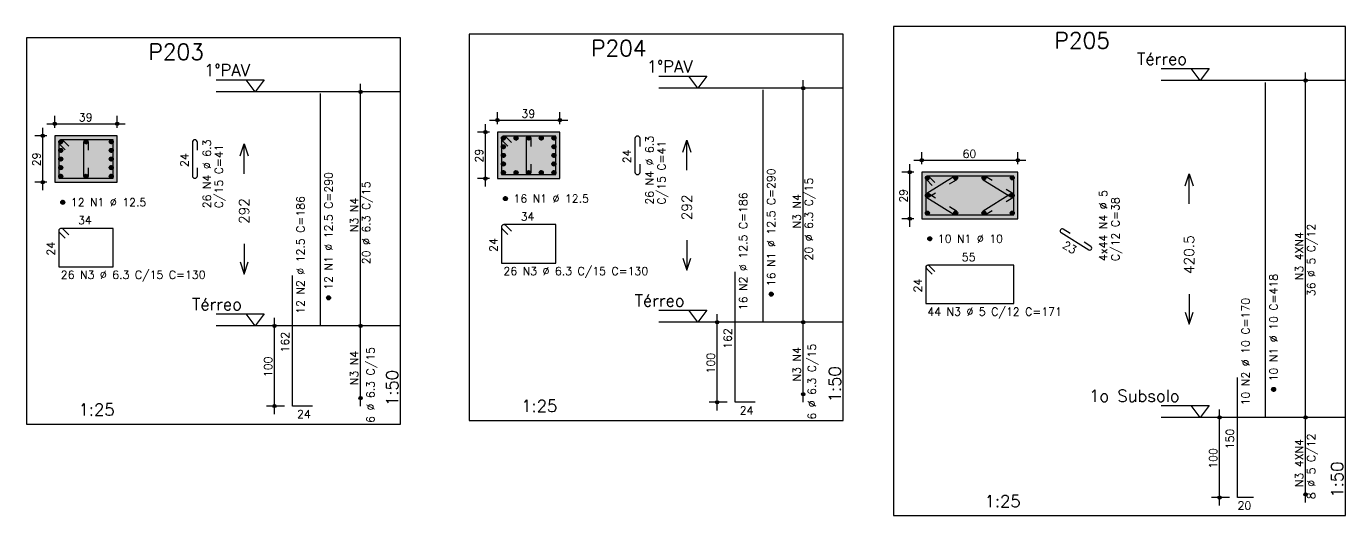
# Model space of a CAD drawing. Extents: x -1.9 to 86, y -1.2 to 61.3.
# Drawn here: x 28.15 to 61.11, y 22.38 to 34.59 of the extents above; entities that cross this region are included whole.
import ezdxf

# ---------------------------------------------------------------- set-up
doc = ezdxf.new("R2010")
doc.units = 0
doc.header["$MEASUREMENT"] = 0
doc.linetypes.add('ESTILO_TQS_0001', pattern=[0.45, 0.3, -0.15])
for name, color, linetype in [('PENA_01', 1, 'CONTINUOUS'), ('PENA_02', 2, 'CONTINUOUS'), ('PENA_03', 3, 'CONTINUOUS'), ('PENA_04', 4, 'CONTINUOUS'), ('PENA_05', 5, 'CONTINUOUS'), ('PENA_06', 6, 'CONTINUOUS'), ('PENA_10', 253, 'CONTINUOUS')]:
    doc.layers.add(name, color=color, linetype=linetype)
doc.styles.get("Standard").update_dxf_attribs({"font": 'ROMANS.SHX'})

msp = doc.modelspace()

# ---------------------------------------------------------------- linework, layer by layer
at = {"layer": 'PENA_01', "linetype": 'Continuous'}
for p, q in [((60.114, 24.631), (60.114, 33.441)), ((36.501, 26.916), (36.501, 33.156)), ((47.561, 27.008), (47.561, 33.248)), ((28.861, 32.061), (28.861, 32.361)), ((30.421, 32.061), (30.421, 32.361)), ((39.921, 32.153), (39.921, 32.453)), ((41.481, 32.153), (41.481, 32.453)), ((28.561, 30.501), (28.561, 32.061)), ((28.661, 32.161), (30.621, 32.161)), ((39.621, 30.593), (39.621, 32.153)), ((39.721, 32.253), (41.681, 32.253)), ((28.661, 31.861), (28.361, 31.861)), ((39.721, 31.953), (39.421, 31.953)), ((50.524, 31.151), (50.524, 31.451)), ((52.924, 31.151), (52.924, 31.451)), ((50.224, 29.591), (50.224, 31.151)), ((50.324, 31.251), (53.124, 31.251)), ((28.661, 30.701), (28.361, 30.701)), ((39.721, 30.793), (39.421, 30.793)), ((50.324, 30.951), (50.024, 30.951)), ((50.324, 29.791), (50.024, 29.791)), ((45.411, 25.008), (45.411, 27.408)), ((47.561, 25.208), (47.561, 27.408)), ((34.601, 27.116), (34.151, 27.116)), ((34.351, 24.916), (34.351, 27.316)), ((36.501, 25.116), (36.501, 27.316)), ((45.661, 27.208), (45.211, 27.208)), ((34.601, 25.116), (34.151, 25.116)), ((45.661, 25.208), (45.211, 25.208)), ((58.214, 24.831), (57.764, 24.831)), ((57.964, 22.631), (57.964, 25.031)), ((60.114, 22.711), (60.114, 25.031)), ((58.214, 22.831), (57.764, 22.831))]:
    msp.add_line(p, q, dxfattribs=at)
at = {"layer": 'PENA_01', "linetype": 'ESTILO_TQS_0001'}
for points in [[(28.861, 30.701), (30.421, 30.701), (30.421, 31.861), (28.861, 31.861), (28.861, 30.701)], [(39.921, 30.793), (41.481, 30.793), (41.481, 31.953), (39.921, 31.953), (39.921, 30.793)], [(50.524, 29.791), (52.924, 29.791), (52.924, 30.951), (50.524, 30.951), (50.524, 29.791)]]:
    msp.add_lwpolyline(points, dxfattribs=at)
at = {"layer": 'PENA_02', "linetype": 'Continuous'}
for points in [[(33.491, 31.361), (33.591, 31.661), (33.691, 31.361)], [(33.591, 30.911), (33.591, 31.661)], [(44.551, 31.453), (44.651, 31.753), (44.751, 31.453)], [(44.651, 31.003), (44.651, 31.753)], [(57.104, 30.611), (57.204, 30.911), (57.304, 30.611)], [(57.204, 30.161), (57.204, 30.911)], [(33.591, 29.161), (33.591, 28.411)], [(44.651, 29.253), (44.651, 28.503)], [(33.491, 28.711), (33.591, 28.411), (33.691, 28.711)], [(44.551, 28.803), (44.651, 28.503), (44.751, 28.803)], [(57.204, 27.911), (57.204, 27.161)], [(57.104, 27.461), (57.204, 27.161), (57.304, 27.461)]]:
    msp.add_lwpolyline(points, dxfattribs=at)
for centre, radius in [((36.501, 32.956), 0.0416), ((36.501, 32.956), 0.0208), ((47.561, 33.048), 0.0416), ((47.561, 33.048), 0.0208), ((60.114, 33.241), 0.0416), ((60.114, 33.241), 0.0208), ((28.861, 32.161), 0.04), ((28.861, 32.161), 0.02), ((30.421, 32.161), 0.04), ((30.421, 32.161), 0.02), ((39.621, 31.953), 0.04), ((39.921, 32.253), 0.04), ((39.921, 32.253), 0.02), ((41.481, 32.253), 0.04), ((41.481, 32.253), 0.02), ((28.561, 31.861), 0.04), ((28.561, 31.861), 0.02), ((39.621, 31.953), 0.02), ((50.224, 30.951), 0.04), ((50.524, 31.251), 0.04), ((50.524, 31.251), 0.02), ((52.924, 31.251), 0.04), ((52.924, 31.251), 0.02), ((28.561, 30.701), 0.04), ((28.561, 30.701), 0.02), ((39.621, 30.793), 0.04), ((39.621, 30.793), 0.02), ((50.224, 30.951), 0.02), ((50.224, 29.791), 0.04), ((50.224, 29.791), 0.02), ((34.351, 27.116), 0.04), ((34.351, 27.116), 0.02), ((36.501, 27.116), 0.0416), ((36.501, 27.116), 0.0416), ((36.501, 27.116), 0.0208), ((36.501, 27.116), 0.0208), ((45.411, 27.208), 0.04), ((45.411, 27.208), 0.02), ((47.561, 27.208), 0.0416), ((47.561, 27.208), 0.0416), ((47.561, 27.208), 0.0208), ((47.561, 27.208), 0.0208), ((47.561, 25.408), 0.0416), ((47.561, 25.408), 0.0208), ((34.351, 25.116), 0.04), ((34.351, 25.116), 0.02), ((36.501, 25.316), 0.0416), ((36.501, 25.316), 0.0208), ((45.411, 25.208), 0.04), ((45.411, 25.208), 0.02), ((57.964, 24.831), 0.04), ((57.964, 24.831), 0.02), ((60.114, 24.831), 0.0416), ((60.114, 24.831), 0.0416), ((60.114, 24.831), 0.0208), ((60.114, 24.831), 0.0208), ((57.964, 22.831), 0.04), ((57.964, 22.831), 0.02), ((60.114, 22.911), 0.0416), ((60.114, 22.911), 0.0208)]:
    msp.add_circle(centre, radius, dxfattribs=at)
at = {"layer": 'PENA_03', "linetype": 'Continuous'}
for p, q in [((47.561, 33.048), (47.561, 33.048)), ((60.114, 33.241), (60.114, 33.241)), ((36.501, 32.956), (36.501, 32.956)), ((28.861, 31.861), (28.861, 31.861)), ((28.861, 31.861), (28.861, 31.861)), ((28.962, 31.704), (29.018, 31.761)), ((28.962, 31.718), (29.004, 31.761)), ((28.965, 31.693), (29.029, 31.758)), ((28.97, 31.684), (29.039, 31.753)), ((28.976, 31.676), (29.047, 31.746)), ((28.984, 31.669), (29.053, 31.739)), ((28.993, 31.665), (29.058, 31.729)), ((29.004, 31.662), (29.061, 31.718)), ((29.018, 31.662), (29.061, 31.704)), ((29.592, 31.704), (29.648, 31.761)), ((29.592, 31.718), (29.634, 31.761)), ((29.595, 31.693), (29.659, 31.758)), ((29.6, 31.684), (29.669, 31.753)), ((29.606, 31.676), (29.677, 31.746)), ((29.614, 31.669), (29.683, 31.739)), ((29.623, 31.665), (29.688, 31.729)), ((29.634, 31.662), (29.691, 31.718)), ((29.648, 31.662), (29.691, 31.704)), ((30.222, 31.704), (30.278, 31.761)), ((30.222, 31.718), (30.264, 31.761)), ((30.225, 31.693), (30.289, 31.758)), ((30.23, 31.684), (30.299, 31.753)), ((30.236, 31.676), (30.307, 31.746)), ((30.244, 31.669), (30.313, 31.739)), ((30.253, 31.665), (30.318, 31.729)), ((30.264, 31.662), (30.321, 31.718)), ((30.278, 31.662), (30.321, 31.704)), ((30.421, 31.861), (30.421, 31.861)), ((39.921, 31.953), (39.921, 31.953)), ((39.921, 31.953), (39.921, 31.953)), ((40.022, 31.795), (40.078, 31.852)), ((40.022, 31.81), (40.064, 31.852)), ((40.024, 31.784), (40.089, 31.849)), ((40.029, 31.775), (40.099, 31.844)), ((40.036, 31.767), (40.106, 31.838)), ((40.043, 31.761), (40.113, 31.83)), ((40.053, 31.756), (40.118, 31.821)), ((40.064, 31.753), (40.121, 31.81)), ((40.078, 31.753), (40.121, 31.795)), ((40.337, 31.795), (40.393, 31.852)), ((40.337, 31.81), (40.379, 31.852)), ((40.34, 31.784), (40.404, 31.849)), ((40.345, 31.775), (40.414, 31.844)), ((40.351, 31.767), (40.422, 31.838)), ((40.359, 31.761), (40.428, 31.83)), ((40.368, 31.756), (40.433, 31.821)), ((40.379, 31.753), (40.436, 31.81)), ((40.393, 31.753), (40.436, 31.795)), ((40.652, 31.795), (40.708, 31.852)), ((40.652, 31.81), (40.694, 31.852)), ((40.654, 31.784), (40.719, 31.849)), ((40.659, 31.775), (40.729, 31.844)), ((40.666, 31.767), (40.736, 31.838)), ((40.673, 31.761), (40.743, 31.83)), ((40.683, 31.756), (40.748, 31.821)), ((40.694, 31.753), (40.751, 31.81)), ((40.708, 31.753), (40.751, 31.795)), ((40.966, 31.795), (41.023, 31.852)), ((40.966, 31.81), (41.009, 31.852)), ((40.969, 31.784), (41.034, 31.849)), ((40.974, 31.775), (41.043, 31.844)), ((40.98, 31.767), (41.051, 31.838)), ((40.988, 31.761), (41.058, 31.83)), ((40.998, 31.756), (41.062, 31.821)), ((41.009, 31.753), (41.065, 31.81)), ((41.023, 31.753), (41.065, 31.795)), ((41.282, 31.795), (41.338, 31.852)), ((41.282, 31.81), (41.324, 31.852)), ((41.284, 31.784), (41.349, 31.849)), ((41.289, 31.775), (41.359, 31.844)), ((41.296, 31.767), (41.366, 31.838)), ((41.303, 31.761), (41.373, 31.83)), ((41.313, 31.756), (41.378, 31.821)), ((41.324, 31.753), (41.381, 31.81)), ((41.338, 31.753), (41.381, 31.795)), ((41.481, 31.953), (41.481, 31.953)), ((28.962, 31.489), (29.018, 31.545)), ((28.962, 31.503), (29.004, 31.545)), ((28.962, 31.274), (29.018, 31.331)), ((28.962, 31.288), (29.004, 31.331)), ((28.965, 31.478), (29.029, 31.542)), ((28.965, 31.263), (29.029, 31.328)), ((28.97, 31.468), (29.039, 31.538)), ((28.97, 31.254), (29.039, 31.323)), ((28.976, 31.461), (29.047, 31.531)), ((28.976, 31.246), (29.047, 31.316)), ((28.984, 31.454), (29.053, 31.523)), ((28.993, 31.449), (29.058, 31.514)), ((29.004, 31.446), (29.061, 31.503)), ((29.018, 31.446), (29.061, 31.489)), ((30.222, 31.489), (30.278, 31.545)), ((30.222, 31.503), (30.264, 31.545)), ((30.222, 31.274), (30.278, 31.331)), ((30.222, 31.288), (30.264, 31.331)), ((30.225, 31.478), (30.289, 31.542)), ((30.225, 31.263), (30.289, 31.328)), ((30.23, 31.468), (30.299, 31.538)), ((30.23, 31.254), (30.299, 31.323)), ((30.236, 31.461), (30.307, 31.531)), ((30.236, 31.246), (30.307, 31.316)), ((30.244, 31.454), (30.313, 31.523)), ((30.253, 31.449), (30.318, 31.514)), ((30.264, 31.446), (30.321, 31.503)), ((30.278, 31.446), (30.321, 31.489)), ((40.022, 31.58), (40.078, 31.637)), ((40.022, 31.594), (40.064, 31.637)), ((40.022, 31.365), (40.078, 31.422)), ((40.022, 31.38), (40.064, 31.422)), ((40.024, 31.569), (40.089, 31.634)), ((40.024, 31.354), (40.089, 31.419)), ((40.029, 31.56), (40.099, 31.629)), ((40.029, 31.345), (40.099, 31.414)), ((40.036, 31.552), (40.106, 31.623)), ((40.036, 31.337), (40.106, 31.408)), ((40.043, 31.546), (40.113, 31.615)), ((40.043, 31.331), (40.113, 31.4)), ((40.053, 31.541), (40.118, 31.606)), ((40.053, 31.326), (40.118, 31.391)), ((40.064, 31.538), (40.121, 31.594)), ((40.064, 31.323), (40.121, 31.38)), ((40.078, 31.538), (40.121, 31.58)), ((40.078, 31.323), (40.121, 31.365)), ((41.282, 31.58), (41.338, 31.637)), ((41.282, 31.594), (41.324, 31.637)), ((41.282, 31.365), (41.338, 31.422)), ((41.282, 31.38), (41.324, 31.422)), ((41.284, 31.569), (41.349, 31.634)), ((41.284, 31.354), (41.349, 31.419)), ((41.289, 31.56), (41.359, 31.629)), ((41.289, 31.345), (41.359, 31.414)), ((41.296, 31.552), (41.366, 31.623)), ((41.296, 31.337), (41.366, 31.408)), ((41.303, 31.546), (41.373, 31.615)), ((41.303, 31.331), (41.373, 31.4)), ((41.313, 31.541), (41.378, 31.606)), ((41.313, 31.326), (41.378, 31.391)), ((41.324, 31.538), (41.381, 31.594)), ((41.324, 31.323), (41.381, 31.38)), ((41.338, 31.538), (41.381, 31.58)), ((41.338, 31.323), (41.381, 31.365)), ((28.962, 31.059), (29.018, 31.116)), ((28.962, 31.073), (29.004, 31.116)), ((28.965, 31.048), (29.029, 31.113)), ((28.97, 31.039), (29.039, 31.108)), ((28.976, 31.031), (29.047, 31.102)), ((28.984, 31.239), (29.053, 31.309)), ((28.984, 31.025), (29.053, 31.094)), ((28.993, 31.235), (29.058, 31.299)), ((28.993, 31.02), (29.058, 31.085)), ((29.004, 31.232), (29.061, 31.288)), ((29.004, 31.017), (29.061, 31.073)), ((29.018, 31.232), (29.061, 31.274)), ((29.018, 31.017), (29.061, 31.059)), ((30.222, 31.059), (30.278, 31.116)), ((30.222, 31.073), (30.264, 31.116)), ((30.225, 31.048), (30.289, 31.113)), ((30.23, 31.039), (30.299, 31.108)), ((30.236, 31.031), (30.307, 31.102)), ((30.244, 31.239), (30.313, 31.309)), ((30.244, 31.025), (30.313, 31.094)), ((30.253, 31.235), (30.318, 31.299)), ((30.253, 31.02), (30.318, 31.085)), ((30.264, 31.232), (30.321, 31.288)), ((30.264, 31.017), (30.321, 31.073)), ((30.278, 31.232), (30.321, 31.274)), ((30.278, 31.017), (30.321, 31.059)), ((40.022, 31.151), (40.078, 31.207)), ((40.022, 31.165), (40.064, 31.207)), ((40.022, 30.935), (40.078, 30.992)), ((40.022, 30.95), (40.064, 30.992)), ((40.024, 31.139), (40.089, 31.204)), ((40.024, 30.924), (40.089, 30.989)), ((40.029, 31.13), (40.099, 31.199)), ((40.036, 31.122), (40.106, 31.193)), ((40.043, 31.116), (40.113, 31.185)), ((40.053, 31.111), (40.118, 31.176)), ((40.064, 31.108), (40.121, 31.165)), ((40.078, 31.108), (40.121, 31.151)), ((40.337, 30.935), (40.393, 30.992)), ((40.337, 30.95), (40.379, 30.992)), ((40.34, 30.924), (40.404, 30.989)), ((40.652, 30.935), (40.708, 30.992)), ((40.652, 30.95), (40.694, 30.992)), ((40.654, 30.924), (40.719, 30.989)), ((40.966, 30.935), (41.023, 30.992)), ((40.966, 30.95), (41.009, 30.992)), ((40.969, 30.924), (41.034, 30.989)), ((41.282, 31.151), (41.338, 31.207)), ((41.282, 31.165), (41.324, 31.207)), ((41.282, 30.935), (41.338, 30.992)), ((41.282, 30.95), (41.324, 30.992)), ((41.284, 31.139), (41.349, 31.204)), ((41.284, 30.924), (41.349, 30.989)), ((41.289, 31.13), (41.359, 31.199)), ((41.296, 31.122), (41.366, 31.193)), ((41.303, 31.116), (41.373, 31.185)), ((41.313, 31.111), (41.378, 31.176)), ((41.324, 31.108), (41.381, 31.165)), ((41.338, 31.108), (41.381, 31.151)), ((28.861, 30.701), (28.861, 30.701)), ((28.962, 30.844), (29.018, 30.901)), ((28.962, 30.858), (29.004, 30.901)), ((28.965, 30.833), (29.029, 30.898)), ((28.97, 30.824), (29.039, 30.893)), ((28.976, 30.816), (29.047, 30.886)), ((28.984, 30.809), (29.053, 30.879)), ((28.993, 30.805), (29.058, 30.869)), ((29.004, 30.802), (29.061, 30.858)), ((29.018, 30.802), (29.061, 30.844)), ((29.592, 30.844), (29.648, 30.901)), ((29.592, 30.858), (29.634, 30.901)), ((29.595, 30.833), (29.659, 30.898)), ((29.6, 30.824), (29.669, 30.893)), ((29.606, 30.816), (29.677, 30.886)), ((29.614, 30.809), (29.683, 30.879)), ((29.623, 30.805), (29.688, 30.869)), ((29.634, 30.802), (29.691, 30.858)), ((29.648, 30.802), (29.691, 30.844)), ((30.222, 30.844), (30.278, 30.901)), ((30.222, 30.858), (30.264, 30.901)), ((30.225, 30.833), (30.289, 30.898)), ((30.23, 30.824), (30.299, 30.893)), ((30.236, 30.816), (30.307, 30.886)), ((30.244, 30.809), (30.313, 30.879)), ((30.253, 30.805), (30.318, 30.869)), ((30.264, 30.802), (30.321, 30.858)), ((30.278, 30.802), (30.321, 30.844)), ((39.921, 30.793), (39.921, 30.793)), ((40.029, 30.915), (40.099, 30.984)), ((40.036, 30.907), (40.106, 30.978)), ((40.043, 30.901), (40.113, 30.97)), ((40.053, 30.896), (40.118, 30.961)), ((40.064, 30.893), (40.121, 30.95)), ((40.078, 30.893), (40.121, 30.935)), ((40.345, 30.915), (40.414, 30.984)), ((40.351, 30.907), (40.422, 30.978)), ((40.359, 30.901), (40.428, 30.97)), ((40.368, 30.896), (40.433, 30.961)), ((40.379, 30.893), (40.436, 30.95)), ((40.393, 30.893), (40.436, 30.935)), ((40.659, 30.915), (40.729, 30.984)), ((40.666, 30.907), (40.736, 30.978)), ((40.673, 30.901), (40.743, 30.97)), ((40.683, 30.896), (40.748, 30.961)), ((40.694, 30.893), (40.751, 30.95)), ((40.708, 30.893), (40.751, 30.935)), ((40.974, 30.915), (41.043, 30.984)), ((40.98, 30.907), (41.051, 30.978)), ((40.988, 30.901), (41.058, 30.97)), ((40.998, 30.896), (41.062, 30.961)), ((41.009, 30.893), (41.065, 30.95)), ((41.023, 30.893), (41.065, 30.935)), ((41.289, 30.915), (41.359, 30.984)), ((41.296, 30.907), (41.366, 30.978)), ((41.303, 30.901), (41.373, 30.97)), ((41.313, 30.896), (41.378, 30.961)), ((41.324, 30.893), (41.381, 30.95)), ((41.338, 30.893), (41.381, 30.935)), ((50.524, 30.951), (50.524, 30.951)), ((50.524, 30.951), (50.524, 30.951)), ((50.614, 30.804), (50.671, 30.861)), ((50.614, 30.818), (50.657, 30.861)), ((50.617, 30.793), (50.682, 30.858)), ((50.622, 30.783), (50.691, 30.853)), ((50.628, 30.776), (50.699, 30.846)), ((50.636, 30.769), (50.705, 30.839)), ((50.646, 30.765), (50.71, 30.829)), ((50.657, 30.762), (50.713, 30.818)), ((50.671, 30.762), (50.713, 30.804)), ((51.321, 30.804), (51.378, 30.861)), ((51.321, 30.818), (51.363, 30.861)), ((51.324, 30.793), (51.389, 30.858)), ((51.329, 30.783), (51.398, 30.853)), ((51.335, 30.776), (51.406, 30.846)), ((51.343, 30.769), (51.412, 30.839)), ((51.352, 30.765), (51.417, 30.829)), ((51.363, 30.762), (51.42, 30.818)), ((51.378, 30.762), (51.42, 30.804)), ((52.027, 30.804), (52.084, 30.861)), ((52.027, 30.818), (52.07, 30.861)), ((52.03, 30.793), (52.095, 30.858)), ((52.035, 30.783), (52.105, 30.853)), ((52.042, 30.776), (52.112, 30.846)), ((52.049, 30.769), (52.119, 30.839)), ((52.059, 30.765), (52.123, 30.829)), ((52.07, 30.762), (52.126, 30.818)), ((52.084, 30.762), (52.126, 30.804)), ((52.734, 30.804), (52.791, 30.861)), ((52.734, 30.818), (52.777, 30.861)), ((52.737, 30.793), (52.802, 30.858)), ((52.742, 30.783), (52.811, 30.853)), ((52.748, 30.776), (52.819, 30.846)), ((52.756, 30.769), (52.825, 30.839)), ((52.766, 30.765), (52.83, 30.829)), ((52.777, 30.762), (52.833, 30.818)), ((52.791, 30.762), (52.833, 30.804)), ((52.924, 30.951), (52.924, 30.951)), ((40.072, 30.285), (40.128, 30.342)), ((40.072, 30.3), (40.114, 30.342)), ((40.074, 30.274), (40.139, 30.339)), ((40.079, 30.265), (40.149, 30.334)), ((40.086, 30.257), (40.156, 30.328)), ((50.614, 30.364), (50.671, 30.421)), ((50.614, 30.378), (50.657, 30.421)), ((50.617, 30.353), (50.682, 30.418)), ((50.622, 30.343), (50.691, 30.413)), ((50.628, 30.336), (50.699, 30.406)), ((50.636, 30.329), (50.705, 30.399)), ((50.646, 30.325), (50.71, 30.389)), ((50.657, 30.322), (50.713, 30.378)), ((50.671, 30.322), (50.713, 30.364)), ((52.734, 30.364), (52.791, 30.421)), ((52.734, 30.378), (52.777, 30.421)), ((52.737, 30.353), (52.802, 30.418)), ((52.742, 30.343), (52.811, 30.413)), ((52.748, 30.336), (52.819, 30.406)), ((52.756, 30.329), (52.825, 30.399)), ((52.766, 30.325), (52.83, 30.389)), ((52.777, 30.322), (52.833, 30.378)), ((52.791, 30.322), (52.833, 30.364)), ((29.012, 30.194), (29.068, 30.251)), ((29.012, 30.208), (29.054, 30.251)), ((29.015, 30.183), (29.079, 30.248)), ((29.02, 30.174), (29.089, 30.243)), ((29.026, 30.166), (29.097, 30.236)), ((29.034, 30.159), (29.103, 30.229)), ((29.043, 30.155), (29.108, 30.219)), ((29.054, 30.152), (29.111, 30.208)), ((29.068, 30.152), (29.111, 30.194)), ((40.093, 30.251), (40.163, 30.32)), ((40.103, 30.246), (40.168, 30.311)), ((40.114, 30.243), (40.171, 30.3)), ((40.128, 30.243), (40.171, 30.285)), ((50.524, 29.791), (50.524, 29.791)), ((50.614, 29.924), (50.671, 29.981)), ((50.614, 29.938), (50.657, 29.981)), ((50.617, 29.913), (50.682, 29.978)), ((50.622, 29.903), (50.691, 29.973)), ((50.628, 29.896), (50.699, 29.966)), ((50.636, 29.889), (50.705, 29.959)), ((50.646, 29.885), (50.71, 29.949)), ((50.657, 29.882), (50.713, 29.938)), ((50.671, 29.882), (50.713, 29.924)), ((51.321, 29.924), (51.378, 29.981)), ((51.321, 29.938), (51.363, 29.981)), ((51.324, 29.913), (51.389, 29.978)), ((51.329, 29.903), (51.398, 29.973)), ((51.335, 29.896), (51.406, 29.966)), ((51.343, 29.889), (51.412, 29.959)), ((51.352, 29.885), (51.417, 29.949)), ((51.363, 29.882), (51.42, 29.938)), ((51.378, 29.882), (51.42, 29.924)), ((52.027, 29.924), (52.084, 29.981)), ((52.027, 29.938), (52.07, 29.981)), ((52.03, 29.913), (52.095, 29.978)), ((52.035, 29.903), (52.105, 29.973)), ((52.042, 29.896), (52.112, 29.966)), ((52.049, 29.889), (52.119, 29.959)), ((52.059, 29.885), (52.123, 29.949)), ((52.07, 29.882), (52.126, 29.938)), ((52.084, 29.882), (52.126, 29.924)), ((52.734, 29.924), (52.791, 29.981)), ((52.734, 29.938), (52.777, 29.981)), ((52.737, 29.913), (52.802, 29.978)), ((52.742, 29.903), (52.811, 29.973)), ((52.748, 29.896), (52.819, 29.966)), ((52.756, 29.889), (52.825, 29.959)), ((52.766, 29.885), (52.83, 29.949)), ((52.777, 29.882), (52.833, 29.938)), ((52.791, 29.882), (52.833, 29.924)), ((50.674, 29.284), (50.731, 29.341)), ((50.674, 29.298), (50.717, 29.341)), ((50.677, 29.273), (50.742, 29.338)), ((50.682, 29.263), (50.751, 29.333)), ((50.688, 29.256), (50.759, 29.326)), ((50.696, 29.249), (50.765, 29.319)), ((50.706, 29.245), (50.77, 29.309)), ((50.717, 29.242), (50.773, 29.298)), ((50.731, 29.242), (50.773, 29.284)), ((35.652, 27.809), (35.708, 27.866)), ((35.652, 27.823), (35.694, 27.866)), ((35.655, 27.798), (35.719, 27.863)), ((35.66, 27.789), (35.729, 27.858)), ((35.666, 27.781), (35.737, 27.851)), ((35.674, 27.774), (35.743, 27.844)), ((35.683, 27.77), (35.748, 27.834)), ((35.694, 27.767), (35.751, 27.823)), ((35.708, 27.767), (35.751, 27.809)), ((46.712, 27.9), (46.768, 27.957)), ((46.712, 27.915), (46.754, 27.957)), ((46.714, 27.889), (46.779, 27.954)), ((46.719, 27.88), (46.789, 27.949)), ((46.726, 27.872), (46.796, 27.943)), ((46.733, 27.866), (46.803, 27.935)), ((46.743, 27.861), (46.808, 27.926)), ((46.754, 27.858), (46.811, 27.915)), ((46.768, 27.858), (46.811, 27.9)), ((34.801, 27.116), (34.801, 27.116)), ((36.501, 27.116), (36.501, 27.116)), ((36.501, 27.116), (36.501, 27.116)), ((45.861, 27.208), (45.861, 27.208)), ((47.561, 27.208), (47.561, 27.208)), ((47.561, 27.208), (47.561, 27.208)), ((47.561, 25.408), (47.561, 25.408)), ((59.264, 25.524), (59.321, 25.581)), ((59.264, 25.538), (59.307, 25.581)), ((59.267, 25.513), (59.332, 25.578)), ((59.272, 25.503), (59.341, 25.573)), ((59.278, 25.496), (59.349, 25.566)), ((59.286, 25.489), (59.355, 25.559)), ((59.296, 25.485), (59.36, 25.549)), ((59.307, 25.482), (59.363, 25.538)), ((59.321, 25.482), (59.363, 25.524)), ((34.801, 25.116), (34.801, 25.116)), ((36.501, 25.316), (36.501, 25.316)), ((45.861, 25.208), (45.861, 25.208)), ((58.414, 24.831), (58.414, 24.831)), ((60.114, 24.831), (60.114, 24.831)), ((60.114, 24.831), (60.114, 24.831)), ((58.414, 22.831), (58.414, 22.831)), ((60.114, 22.911), (60.114, 22.911))]:
    msp.add_line(p, q, dxfattribs=at)
for points in [[(28.151, 24.666), (37.501, 24.666), (37.501, 34.306), (28.151, 34.306), (28.151, 24.666)], [(39.211, 24.758), (48.561, 24.758), (48.561, 34.398), (39.211, 34.398), (39.211, 24.758)], [(49.814, 22.381), (61.114, 22.381), (61.114, 34.591), (49.814, 34.591), (49.814, 22.381)], [(43.951, 33.348), (45.151, 33.348), (44.926, 33.048), (44.701, 33.348)], [(56.504, 33.541), (57.704, 33.541), (57.479, 33.241), (57.254, 33.541)], [(32.891, 33.256), (34.091, 33.256), (33.866, 32.956), (33.641, 33.256)], [(48.561, 33.048), (43.951, 33.048)], [(61.114, 33.241), (56.504, 33.241)], [(37.501, 32.956), (32.891, 32.956)], [(28.861, 30.701), (30.421, 30.701), (30.421, 31.861), (28.861, 31.861), (28.861, 30.701)], [(39.921, 30.793), (41.481, 30.793), (41.481, 31.953), (39.921, 31.953), (39.921, 30.793)], [(50.524, 29.791), (52.924, 29.791), (52.924, 30.951), (50.524, 30.951), (50.524, 29.791)], [(32.891, 27.416), (34.091, 27.416), (33.866, 27.116), (33.641, 27.416)], [(43.951, 27.508), (45.151, 27.508), (44.926, 27.208), (44.701, 27.508)], [(37.501, 27.116), (32.891, 27.116)], [(48.561, 27.208), (43.951, 27.208)], [(56.504, 25.131), (57.704, 25.131), (57.479, 24.831), (57.254, 25.131)], [(61.114, 24.831), (56.504, 24.831)]]:
    msp.add_lwpolyline(points, dxfattribs=at)
for centre in [(29.011, 31.711), (29.641, 31.711), (30.271, 31.711), (40.071, 31.803), (40.386, 31.803), (40.701, 31.803), (41.016, 31.803), (41.331, 31.803), (29.011, 31.496), (29.011, 31.281), (30.271, 31.496), (30.271, 31.281), (40.071, 31.587), (40.071, 31.373), (41.331, 31.587), (41.331, 31.373), (29.011, 31.066), (30.271, 31.066), (40.071, 31.158), (40.071, 30.943), (40.386, 30.943), (40.701, 30.943), (41.016, 30.943), (41.331, 31.158), (41.331, 30.943), (29.011, 30.851), (29.641, 30.851), (30.271, 30.851), (50.664, 30.811), (51.371, 30.811), (52.077, 30.811), (52.784, 30.811), (40.121, 30.293), (50.664, 30.371), (52.784, 30.371), (29.061, 30.201), (50.664, 29.931), (51.371, 29.931), (52.077, 29.931), (52.784, 29.931), (50.724, 29.291), (35.701, 27.816), (46.761, 27.908), (59.314, 25.531)]:
    msp.add_circle(centre, 0.05, dxfattribs=at)
for points in [[(29.061, 31.711), (28.986, 31.754), (28.964, 31.728)], [(29.061, 31.711), (28.964, 31.728), (28.964, 31.694)], [(29.061, 31.711), (28.964, 31.694), (28.986, 31.668)], [(29.061, 31.711), (29.02, 31.76), (28.986, 31.754)], [(29.061, 31.711), (28.986, 31.668), (29.02, 31.662)], [(29.061, 31.711), (29.05, 31.743), (29.02, 31.76)], [(29.061, 31.711), (29.02, 31.662), (29.05, 31.679)], [(29.061, 31.711), (29.05, 31.679), (29.061, 31.711)], [(29.691, 31.711), (29.616, 31.754), (29.594, 31.728)], [(29.691, 31.711), (29.594, 31.728), (29.594, 31.694)], [(29.691, 31.711), (29.594, 31.694), (29.616, 31.668)], [(29.691, 31.711), (29.65, 31.76), (29.616, 31.754)], [(29.691, 31.711), (29.616, 31.668), (29.65, 31.662)], [(29.691, 31.711), (29.68, 31.743), (29.65, 31.76)], [(29.691, 31.711), (29.65, 31.662), (29.68, 31.679)], [(29.691, 31.711), (29.68, 31.679), (29.691, 31.711)], [(30.321, 31.711), (30.246, 31.754), (30.224, 31.728)], [(30.321, 31.711), (30.224, 31.728), (30.224, 31.694)], [(30.321, 31.711), (30.224, 31.694), (30.246, 31.668)], [(30.321, 31.711), (30.28, 31.76), (30.246, 31.754)], [(30.321, 31.711), (30.246, 31.668), (30.28, 31.662)], [(30.321, 31.711), (30.31, 31.743), (30.28, 31.76)], [(30.321, 31.711), (30.28, 31.662), (30.31, 31.679)], [(30.321, 31.711), (30.31, 31.679), (30.321, 31.711)], [(40.121, 31.803), (40.046, 31.846), (40.024, 31.82)], [(40.121, 31.803), (40.024, 31.82), (40.024, 31.785)], [(40.121, 31.803), (40.024, 31.785), (40.046, 31.759)], [(40.121, 31.803), (40.08, 31.852), (40.046, 31.846)], [(40.121, 31.803), (40.046, 31.759), (40.08, 31.753)], [(40.121, 31.803), (40.109, 31.835), (40.08, 31.852)], [(40.121, 31.803), (40.08, 31.753), (40.109, 31.77)], [(40.121, 31.803), (40.109, 31.77), (40.121, 31.803)], [(40.436, 31.803), (40.361, 31.846), (40.339, 31.82)], [(40.436, 31.803), (40.339, 31.82), (40.339, 31.785)], [(40.436, 31.803), (40.339, 31.785), (40.361, 31.759)], [(40.436, 31.803), (40.395, 31.852), (40.361, 31.846)], [(40.436, 31.803), (40.361, 31.759), (40.395, 31.753)], [(40.436, 31.803), (40.425, 31.835), (40.395, 31.852)], [(40.436, 31.803), (40.395, 31.753), (40.425, 31.77)], [(40.436, 31.803), (40.425, 31.77), (40.436, 31.803)], [(40.751, 31.803), (40.676, 31.846), (40.654, 31.82)], [(40.751, 31.803), (40.654, 31.82), (40.654, 31.785)], [(40.751, 31.803), (40.654, 31.785), (40.676, 31.759)], [(40.751, 31.803), (40.71, 31.852), (40.676, 31.846)], [(40.751, 31.803), (40.676, 31.759), (40.71, 31.753)], [(40.751, 31.803), (40.739, 31.835), (40.71, 31.852)], [(40.751, 31.803), (40.71, 31.753), (40.739, 31.77)], [(40.751, 31.803), (40.739, 31.77), (40.751, 31.803)], [(41.066, 31.803), (40.991, 31.846), (40.969, 31.82)], [(41.066, 31.803), (40.969, 31.82), (40.969, 31.785)], [(41.066, 31.803), (40.969, 31.785), (40.991, 31.759)], [(41.066, 31.803), (41.024, 31.852), (40.991, 31.846)], [(41.066, 31.803), (40.991, 31.759), (41.024, 31.753)], [(41.066, 31.803), (41.054, 31.835), (41.024, 31.852)], [(41.066, 31.803), (41.024, 31.753), (41.054, 31.77)], [(41.066, 31.803), (41.054, 31.77), (41.066, 31.803)], [(41.381, 31.803), (41.306, 31.846), (41.284, 31.82)], [(41.381, 31.803), (41.284, 31.82), (41.284, 31.785)], [(41.381, 31.803), (41.284, 31.785), (41.306, 31.759)], [(41.381, 31.803), (41.34, 31.852), (41.306, 31.846)], [(41.381, 31.803), (41.306, 31.759), (41.34, 31.753)], [(41.381, 31.803), (41.369, 31.835), (41.34, 31.852)], [(41.381, 31.803), (41.34, 31.753), (41.369, 31.77)], [(41.381, 31.803), (41.369, 31.77), (41.381, 31.803)], [(29.061, 31.496), (28.986, 31.539), (28.964, 31.513)], [(29.061, 31.496), (28.964, 31.513), (28.964, 31.479)], [(29.061, 31.496), (28.964, 31.479), (28.986, 31.453)], [(29.061, 31.281), (28.986, 31.324), (28.964, 31.298)], [(29.061, 31.496), (29.02, 31.545), (28.986, 31.539)], [(29.061, 31.496), (28.986, 31.453), (29.02, 31.447)], [(29.061, 31.281), (29.02, 31.33), (28.986, 31.324)], [(29.061, 31.496), (29.05, 31.528), (29.02, 31.545)], [(29.061, 31.496), (29.02, 31.447), (29.05, 31.464)], [(29.061, 31.281), (29.05, 31.313), (29.02, 31.33)], [(29.061, 31.496), (29.05, 31.464), (29.061, 31.496)], [(30.321, 31.496), (30.246, 31.539), (30.224, 31.513)], [(30.321, 31.496), (30.224, 31.513), (30.224, 31.479)], [(30.321, 31.496), (30.224, 31.479), (30.246, 31.453)], [(30.321, 31.281), (30.246, 31.324), (30.224, 31.298)], [(30.321, 31.496), (30.28, 31.545), (30.246, 31.539)], [(30.321, 31.496), (30.246, 31.453), (30.28, 31.447)], [(30.321, 31.281), (30.28, 31.33), (30.246, 31.324)], [(30.321, 31.496), (30.31, 31.528), (30.28, 31.545)], [(30.321, 31.496), (30.28, 31.447), (30.31, 31.464)], [(30.321, 31.281), (30.31, 31.313), (30.28, 31.33)], [(30.321, 31.496), (30.31, 31.464), (30.321, 31.496)], [(40.121, 31.587), (40.046, 31.631), (40.024, 31.604)], [(40.121, 31.587), (40.024, 31.604), (40.024, 31.57)], [(40.121, 31.587), (40.024, 31.57), (40.046, 31.544)], [(40.121, 31.373), (40.046, 31.416), (40.024, 31.39)], [(40.121, 31.373), (40.024, 31.39), (40.024, 31.355)], [(40.121, 31.373), (40.024, 31.355), (40.046, 31.329)], [(40.121, 31.587), (40.08, 31.637), (40.046, 31.631)], [(40.121, 31.587), (40.046, 31.544), (40.08, 31.538)], [(40.121, 31.373), (40.08, 31.422), (40.046, 31.416)], [(40.121, 31.373), (40.046, 31.329), (40.08, 31.323)], [(40.121, 31.587), (40.109, 31.619), (40.08, 31.637)], [(40.121, 31.587), (40.08, 31.538), (40.109, 31.555)], [(40.121, 31.373), (40.109, 31.405), (40.08, 31.422)], [(40.121, 31.373), (40.08, 31.323), (40.109, 31.34)], [(40.121, 31.587), (40.109, 31.555), (40.121, 31.587)], [(40.121, 31.373), (40.109, 31.34), (40.121, 31.373)], [(41.381, 31.587), (41.306, 31.631), (41.284, 31.604)], [(41.381, 31.587), (41.284, 31.604), (41.284, 31.57)], [(41.381, 31.587), (41.284, 31.57), (41.306, 31.544)], [(41.381, 31.373), (41.306, 31.416), (41.284, 31.39)], [(41.381, 31.373), (41.284, 31.39), (41.284, 31.355)], [(41.381, 31.373), (41.284, 31.355), (41.306, 31.329)], [(41.381, 31.587), (41.34, 31.637), (41.306, 31.631)], [(41.381, 31.587), (41.306, 31.544), (41.34, 31.538)], [(41.381, 31.373), (41.34, 31.422), (41.306, 31.416)], [(41.381, 31.373), (41.306, 31.329), (41.34, 31.323)], [(41.381, 31.587), (41.369, 31.619), (41.34, 31.637)], [(41.381, 31.587), (41.34, 31.538), (41.369, 31.555)], [(41.381, 31.373), (41.369, 31.405), (41.34, 31.422)], [(41.381, 31.373), (41.34, 31.323), (41.369, 31.34)], [(41.381, 31.587), (41.369, 31.555), (41.381, 31.587)], [(41.381, 31.373), (41.369, 31.34), (41.381, 31.373)], [(29.061, 31.281), (28.964, 31.298), (28.964, 31.264)], [(29.061, 31.281), (28.964, 31.264), (28.986, 31.238)], [(29.061, 31.066), (28.986, 31.11), (28.964, 31.083)], [(29.061, 31.066), (28.964, 31.083), (28.964, 31.049)], [(29.061, 31.066), (28.964, 31.049), (28.986, 31.023)], [(29.061, 31.281), (28.986, 31.238), (29.02, 31.232)], [(29.061, 31.066), (29.02, 31.116), (28.986, 31.11)], [(29.061, 31.066), (28.986, 31.023), (29.02, 31.017)], [(29.061, 31.281), (29.02, 31.232), (29.05, 31.249)], [(29.061, 31.066), (29.05, 31.098), (29.02, 31.116)], [(29.061, 31.066), (29.02, 31.017), (29.05, 31.034)], [(29.061, 31.281), (29.05, 31.249), (29.061, 31.281)], [(29.061, 31.066), (29.05, 31.034), (29.061, 31.066)], [(30.321, 31.281), (30.224, 31.298), (30.224, 31.264)], [(30.321, 31.281), (30.224, 31.264), (30.246, 31.238)], [(30.321, 31.066), (30.246, 31.11), (30.224, 31.083)], [(30.321, 31.066), (30.224, 31.083), (30.224, 31.049)], [(30.321, 31.066), (30.224, 31.049), (30.246, 31.023)], [(30.321, 31.281), (30.246, 31.238), (30.28, 31.232)], [(30.321, 31.066), (30.28, 31.116), (30.246, 31.11)], [(30.321, 31.066), (30.246, 31.023), (30.28, 31.017)], [(30.321, 31.281), (30.28, 31.232), (30.31, 31.249)], [(30.321, 31.066), (30.31, 31.098), (30.28, 31.116)], [(30.321, 31.066), (30.28, 31.017), (30.31, 31.034)], [(30.321, 31.281), (30.31, 31.249), (30.321, 31.281)], [(30.321, 31.066), (30.31, 31.034), (30.321, 31.066)], [(40.121, 31.158), (40.046, 31.201), (40.024, 31.175)], [(40.121, 31.158), (40.024, 31.175), (40.024, 31.141)], [(40.121, 31.158), (40.024, 31.141), (40.046, 31.114)], [(40.121, 30.943), (40.046, 30.986), (40.024, 30.96)], [(40.121, 31.158), (40.08, 31.207), (40.046, 31.201)], [(40.121, 31.158), (40.046, 31.114), (40.08, 31.108)], [(40.121, 30.943), (40.08, 30.992), (40.046, 30.986)], [(40.121, 31.158), (40.109, 31.19), (40.08, 31.207)], [(40.121, 31.158), (40.08, 31.108), (40.109, 31.126)], [(40.121, 30.943), (40.109, 30.975), (40.08, 30.992)], [(40.121, 31.158), (40.109, 31.126), (40.121, 31.158)], [(40.436, 30.943), (40.361, 30.986), (40.339, 30.96)], [(40.436, 30.943), (40.395, 30.992), (40.361, 30.986)], [(40.436, 30.943), (40.425, 30.975), (40.395, 30.992)], [(40.751, 30.943), (40.676, 30.986), (40.654, 30.96)], [(40.751, 30.943), (40.71, 30.992), (40.676, 30.986)], [(40.751, 30.943), (40.739, 30.975), (40.71, 30.992)], [(41.066, 30.943), (40.991, 30.986), (40.969, 30.96)], [(41.066, 30.943), (41.024, 30.992), (40.991, 30.986)], [(41.066, 30.943), (41.054, 30.975), (41.024, 30.992)], [(41.381, 31.158), (41.306, 31.201), (41.284, 31.175)], [(41.381, 31.158), (41.284, 31.175), (41.284, 31.141)], [(41.381, 31.158), (41.284, 31.141), (41.306, 31.114)], [(41.381, 30.943), (41.306, 30.986), (41.284, 30.96)], [(41.381, 31.158), (41.34, 31.207), (41.306, 31.201)], [(41.381, 31.158), (41.306, 31.114), (41.34, 31.108)], [(41.381, 30.943), (41.34, 30.992), (41.306, 30.986)], [(41.381, 31.158), (41.369, 31.19), (41.34, 31.207)], [(41.381, 31.158), (41.34, 31.108), (41.369, 31.126)], [(41.381, 30.943), (41.369, 30.975), (41.34, 30.992)], [(41.381, 31.158), (41.369, 31.126), (41.381, 31.158)], [(29.061, 30.851), (28.986, 30.894), (28.964, 30.868)], [(29.061, 30.851), (28.964, 30.868), (28.964, 30.834)], [(29.061, 30.851), (28.964, 30.834), (28.986, 30.808)], [(29.061, 30.851), (29.02, 30.9), (28.986, 30.894)], [(29.061, 30.851), (28.986, 30.808), (29.02, 30.802)], [(29.061, 30.851), (29.05, 30.883), (29.02, 30.9)], [(29.061, 30.851), (29.02, 30.802), (29.05, 30.819)], [(29.061, 30.851), (29.05, 30.819), (29.061, 30.851)], [(29.691, 30.851), (29.616, 30.894), (29.594, 30.868)], [(29.691, 30.851), (29.594, 30.868), (29.594, 30.834)], [(29.691, 30.851), (29.594, 30.834), (29.616, 30.808)], [(29.691, 30.851), (29.65, 30.9), (29.616, 30.894)], [(29.691, 30.851), (29.616, 30.808), (29.65, 30.802)], [(29.691, 30.851), (29.68, 30.883), (29.65, 30.9)], [(29.691, 30.851), (29.65, 30.802), (29.68, 30.819)], [(29.691, 30.851), (29.68, 30.819), (29.691, 30.851)], [(30.321, 30.851), (30.246, 30.894), (30.224, 30.868)], [(30.321, 30.851), (30.224, 30.868), (30.224, 30.834)], [(30.321, 30.851), (30.224, 30.834), (30.246, 30.808)], [(30.321, 30.851), (30.28, 30.9), (30.246, 30.894)], [(30.321, 30.851), (30.246, 30.808), (30.28, 30.802)], [(30.321, 30.851), (30.31, 30.883), (30.28, 30.9)], [(30.321, 30.851), (30.28, 30.802), (30.31, 30.819)], [(30.321, 30.851), (30.31, 30.819), (30.321, 30.851)], [(40.121, 30.943), (40.024, 30.96), (40.024, 30.925)], [(40.121, 30.943), (40.024, 30.925), (40.046, 30.899)], [(40.121, 30.943), (40.046, 30.899), (40.08, 30.893)], [(40.121, 30.943), (40.08, 30.893), (40.109, 30.91)], [(40.121, 30.943), (40.109, 30.91), (40.121, 30.943)], [(40.436, 30.943), (40.339, 30.96), (40.339, 30.925)], [(40.436, 30.943), (40.339, 30.925), (40.361, 30.899)], [(40.436, 30.943), (40.361, 30.899), (40.395, 30.893)], [(40.436, 30.943), (40.395, 30.893), (40.425, 30.91)], [(40.436, 30.943), (40.425, 30.91), (40.436, 30.943)], [(40.751, 30.943), (40.654, 30.96), (40.654, 30.925)], [(40.751, 30.943), (40.654, 30.925), (40.676, 30.899)], [(40.751, 30.943), (40.676, 30.899), (40.71, 30.893)], [(40.751, 30.943), (40.71, 30.893), (40.739, 30.91)], [(40.751, 30.943), (40.739, 30.91), (40.751, 30.943)], [(41.066, 30.943), (40.969, 30.96), (40.969, 30.925)], [(41.066, 30.943), (40.969, 30.925), (40.991, 30.899)], [(41.066, 30.943), (40.991, 30.899), (41.024, 30.893)], [(41.066, 30.943), (41.024, 30.893), (41.054, 30.91)], [(41.066, 30.943), (41.054, 30.91), (41.066, 30.943)], [(41.381, 30.943), (41.284, 30.96), (41.284, 30.925)], [(41.381, 30.943), (41.284, 30.925), (41.306, 30.899)], [(41.381, 30.943), (41.306, 30.899), (41.34, 30.893)], [(41.381, 30.943), (41.34, 30.893), (41.369, 30.91)], [(41.381, 30.943), (41.369, 30.91), (41.381, 30.943)], [(50.714, 30.811), (50.639, 30.854), (50.617, 30.828)], [(50.714, 30.811), (50.617, 30.828), (50.617, 30.794)], [(50.714, 30.811), (50.617, 30.794), (50.639, 30.768)], [(50.714, 30.811), (50.672, 30.86), (50.639, 30.854)], [(50.714, 30.811), (50.639, 30.768), (50.672, 30.762)], [(50.714, 30.811), (50.702, 30.843), (50.672, 30.86)], [(50.714, 30.811), (50.672, 30.762), (50.702, 30.779)], [(50.714, 30.811), (50.702, 30.779), (50.714, 30.811)], [(51.421, 30.811), (51.346, 30.854), (51.324, 30.828)], [(51.421, 30.811), (51.324, 30.828), (51.324, 30.794)], [(51.421, 30.811), (51.324, 30.794), (51.346, 30.768)], [(51.421, 30.811), (51.379, 30.86), (51.346, 30.854)], [(51.421, 30.811), (51.346, 30.768), (51.379, 30.762)], [(51.421, 30.811), (51.409, 30.843), (51.379, 30.86)], [(51.421, 30.811), (51.379, 30.762), (51.409, 30.779)], [(51.421, 30.811), (51.409, 30.779), (51.421, 30.811)], [(52.127, 30.811), (52.052, 30.854), (52.03, 30.828)], [(52.127, 30.811), (52.03, 30.828), (52.03, 30.794)], [(52.127, 30.811), (52.03, 30.794), (52.052, 30.768)], [(52.127, 30.811), (52.086, 30.86), (52.052, 30.854)], [(52.127, 30.811), (52.052, 30.768), (52.086, 30.762)], [(52.127, 30.811), (52.115, 30.843), (52.086, 30.86)], [(52.127, 30.811), (52.086, 30.762), (52.115, 30.779)], [(52.127, 30.811), (52.115, 30.779), (52.127, 30.811)], [(52.834, 30.811), (52.759, 30.854), (52.737, 30.828)], [(52.834, 30.811), (52.737, 30.828), (52.737, 30.794)], [(52.834, 30.811), (52.737, 30.794), (52.759, 30.768)], [(52.834, 30.811), (52.792, 30.86), (52.759, 30.854)], [(52.834, 30.811), (52.759, 30.768), (52.792, 30.762)], [(52.834, 30.811), (52.822, 30.843), (52.792, 30.86)], [(52.834, 30.811), (52.792, 30.762), (52.822, 30.779)], [(52.834, 30.811), (52.822, 30.779), (52.834, 30.811)], [(40.171, 30.293), (40.096, 30.336), (40.074, 30.31)], [(40.171, 30.293), (40.13, 30.342), (40.096, 30.336)], [(40.171, 30.293), (40.159, 30.325), (40.13, 30.342)], [(50.714, 30.371), (50.639, 30.414), (50.617, 30.388)], [(50.714, 30.371), (50.617, 30.388), (50.617, 30.354)], [(50.714, 30.371), (50.617, 30.354), (50.639, 30.328)], [(50.714, 30.371), (50.672, 30.42), (50.639, 30.414)], [(50.714, 30.371), (50.639, 30.328), (50.672, 30.322)], [(50.714, 30.371), (50.702, 30.403), (50.672, 30.42)], [(50.714, 30.371), (50.672, 30.322), (50.702, 30.339)], [(50.714, 30.371), (50.702, 30.339), (50.714, 30.371)], [(52.834, 30.371), (52.759, 30.414), (52.737, 30.388)], [(52.834, 30.371), (52.737, 30.388), (52.737, 30.354)], [(52.834, 30.371), (52.737, 30.354), (52.759, 30.328)], [(52.834, 30.371), (52.792, 30.42), (52.759, 30.414)], [(52.834, 30.371), (52.759, 30.328), (52.792, 30.322)], [(52.834, 30.371), (52.822, 30.403), (52.792, 30.42)], [(52.834, 30.371), (52.792, 30.322), (52.822, 30.339)], [(52.834, 30.371), (52.822, 30.339), (52.834, 30.371)], [(29.111, 30.201), (29.036, 30.244), (29.014, 30.218)], [(29.111, 30.201), (29.014, 30.218), (29.014, 30.184)], [(29.111, 30.201), (29.014, 30.184), (29.036, 30.158)], [(29.111, 30.201), (29.07, 30.25), (29.036, 30.244)], [(29.111, 30.201), (29.036, 30.158), (29.07, 30.152)], [(29.111, 30.201), (29.1, 30.233), (29.07, 30.25)], [(29.111, 30.201), (29.07, 30.152), (29.1, 30.169)], [(29.111, 30.201), (29.1, 30.169), (29.111, 30.201)], [(40.171, 30.293), (40.074, 30.31), (40.074, 30.275)], [(40.171, 30.293), (40.074, 30.275), (40.096, 30.249)], [(40.171, 30.293), (40.096, 30.249), (40.13, 30.243)], [(40.171, 30.293), (40.13, 30.243), (40.159, 30.26)], [(40.171, 30.293), (40.159, 30.26), (40.171, 30.293)], [(50.714, 29.931), (50.639, 29.974), (50.617, 29.948)], [(50.714, 29.931), (50.617, 29.948), (50.617, 29.914)], [(50.714, 29.931), (50.617, 29.914), (50.639, 29.888)], [(50.714, 29.931), (50.672, 29.98), (50.639, 29.974)], [(50.714, 29.931), (50.639, 29.888), (50.672, 29.882)], [(50.714, 29.931), (50.702, 29.963), (50.672, 29.98)], [(50.714, 29.931), (50.672, 29.882), (50.702, 29.899)], [(50.714, 29.931), (50.702, 29.899), (50.714, 29.931)], [(51.421, 29.931), (51.346, 29.974), (51.324, 29.948)], [(51.421, 29.931), (51.324, 29.948), (51.324, 29.914)], [(51.421, 29.931), (51.324, 29.914), (51.346, 29.888)], [(51.421, 29.931), (51.379, 29.98), (51.346, 29.974)], [(51.421, 29.931), (51.346, 29.888), (51.379, 29.882)], [(51.421, 29.931), (51.409, 29.963), (51.379, 29.98)], [(51.421, 29.931), (51.379, 29.882), (51.409, 29.899)], [(51.421, 29.931), (51.409, 29.899), (51.421, 29.931)], [(52.127, 29.931), (52.052, 29.974), (52.03, 29.948)], [(52.127, 29.931), (52.03, 29.948), (52.03, 29.914)], [(52.127, 29.931), (52.03, 29.914), (52.052, 29.888)], [(52.127, 29.931), (52.086, 29.98), (52.052, 29.974)], [(52.127, 29.931), (52.052, 29.888), (52.086, 29.882)], [(52.127, 29.931), (52.115, 29.963), (52.086, 29.98)], [(52.127, 29.931), (52.086, 29.882), (52.115, 29.899)], [(52.127, 29.931), (52.115, 29.899), (52.127, 29.931)], [(52.834, 29.931), (52.759, 29.974), (52.737, 29.948)], [(52.834, 29.931), (52.737, 29.948), (52.737, 29.914)], [(52.834, 29.931), (52.737, 29.914), (52.759, 29.888)], [(52.834, 29.931), (52.792, 29.98), (52.759, 29.974)], [(52.834, 29.931), (52.759, 29.888), (52.792, 29.882)], [(52.834, 29.931), (52.822, 29.963), (52.792, 29.98)], [(52.834, 29.931), (52.792, 29.882), (52.822, 29.899)], [(52.834, 29.931), (52.822, 29.899), (52.834, 29.931)], [(50.774, 29.291), (50.732, 29.34), (50.699, 29.334)], [(50.774, 29.291), (50.762, 29.323), (50.732, 29.34)], [(50.774, 29.291), (50.699, 29.334), (50.677, 29.308)], [(50.774, 29.291), (50.677, 29.308), (50.677, 29.274)], [(50.774, 29.291), (50.677, 29.274), (50.699, 29.248)], [(50.774, 29.291), (50.699, 29.248), (50.732, 29.242)], [(50.774, 29.291), (50.732, 29.242), (50.762, 29.259)], [(50.774, 29.291), (50.762, 29.259), (50.774, 29.291)], [(35.751, 27.816), (35.676, 27.859), (35.654, 27.833)], [(35.751, 27.816), (35.654, 27.833), (35.654, 27.799)], [(35.751, 27.816), (35.654, 27.799), (35.676, 27.773)], [(35.751, 27.816), (35.71, 27.865), (35.676, 27.859)], [(35.751, 27.816), (35.676, 27.773), (35.71, 27.767)], [(35.751, 27.816), (35.74, 27.848), (35.71, 27.865)], [(35.751, 27.816), (35.71, 27.767), (35.74, 27.784)], [(35.751, 27.816), (35.74, 27.784), (35.751, 27.816)], [(46.811, 27.908), (46.736, 27.951), (46.714, 27.925)], [(46.811, 27.908), (46.714, 27.925), (46.714, 27.89)], [(46.811, 27.908), (46.714, 27.89), (46.736, 27.864)], [(46.811, 27.908), (46.77, 27.957), (46.736, 27.951)], [(46.811, 27.908), (46.736, 27.864), (46.77, 27.858)], [(46.811, 27.908), (46.799, 27.94), (46.77, 27.957)], [(46.811, 27.908), (46.77, 27.858), (46.799, 27.875)], [(46.811, 27.908), (46.799, 27.875), (46.811, 27.908)], [(59.364, 25.531), (59.289, 25.574), (59.267, 25.548)], [(59.364, 25.531), (59.267, 25.548), (59.267, 25.514)], [(59.364, 25.531), (59.267, 25.514), (59.289, 25.488)], [(59.364, 25.531), (59.322, 25.58), (59.289, 25.574)], [(59.364, 25.531), (59.289, 25.488), (59.322, 25.482)], [(59.364, 25.531), (59.352, 25.563), (59.322, 25.58)], [(59.364, 25.531), (59.322, 25.482), (59.352, 25.499)], [(59.364, 25.531), (59.352, 25.499), (59.364, 25.531)]]:
    msp.add_solid(points, dxfattribs=at)
at = {"layer": 'PENA_04', "linetype": 'Continuous'}
for p, q in [((28.961, 31.698), (28.961, 30.801)), ((28.979, 31.654), (29.121, 31.512)), ((30.321, 31.761), (29.024, 31.761)), ((29.21, 31.601), (29.069, 31.743)), ((29.578, 31.698), (29.578, 30.864)), ((29.704, 31.498), (29.704, 31.698)), ((30.321, 30.801), (30.321, 31.761)), ((40.021, 31.79), (40.021, 30.892)), ((40.039, 31.745), (40.181, 31.604)), ((41.381, 31.853), (40.084, 31.853)), ((40.27, 31.693), (40.128, 31.834)), ((40.638, 31.79), (40.638, 30.955)), ((40.764, 31.59), (40.764, 31.79)), ((41.381, 30.892), (41.381, 31.853)), ((29.704, 30.864), (29.704, 31.064)), ((40.764, 30.955), (40.764, 31.155)), ((28.961, 30.801), (30.321, 30.801)), ((40.021, 30.892), (41.381, 30.892)), ((50.624, 30.801), (50.624, 29.891)), ((50.638, 30.766), (50.78, 30.624)), ((51.336, 30.848), (50.646, 30.419)), ((52.824, 30.851), (50.674, 30.851)), ((50.851, 30.695), (50.709, 30.836)), ((51.219, 30.658), (51.388, 30.763)), ((52.059, 30.763), (52.749, 30.334)), ((52.282, 30.742), (52.112, 30.848)), ((52.824, 29.891), (52.824, 30.851)), ((50.699, 30.334), (50.868, 30.44)), ((50.868, 30.302), (50.699, 30.408)), ((52.749, 30.408), (52.059, 29.979)), ((52.802, 30.419), (52.632, 30.524)), ((50.646, 30.323), (51.336, 29.894)), ((51.388, 29.979), (51.219, 30.084)), ((52.112, 29.894), (52.282, 30)), ((52.632, 30.218), (52.802, 30.323)), ((50.624, 29.891), (52.824, 29.891))]:
    msp.add_line(p, q, dxfattribs=at)
for centre, radius, start, end in [((29.024, 31.698), 0.063, 45, 180), ((29.024, 31.698), 0.063, 90, 225), ((29.641, 31.698), 0.063, 0, 180), ((40.084, 31.79), 0.063, 45, 180), ((40.084, 31.79), 0.063, 90, 225), ((40.701, 31.79), 0.063, 0, 180), ((29.641, 30.864), 0.063, 180, 0), ((40.701, 30.955), 0.063, 180, 0), ((50.674, 30.801), 0.05, 45, 180), ((50.674, 30.801), 0.05, 90, 225), ((51.362, 30.806), 0.05, 301.9033, 121.9033), ((52.085, 30.806), 0.05, 58.0967, 238.0967), ((50.672, 30.376), 0.05, 121.9033, 301.9033), ((50.672, 30.366), 0.05, 58.0967, 238.0967), ((52.775, 30.376), 0.05, 238.0967, 58.0967), ((52.775, 30.366), 0.05, 301.9033, 121.9033), ((51.362, 29.936), 0.05, 238.0967, 58.0967), ((52.085, 29.936), 0.05, 121.9033, 301.9033)]:
    msp.add_arc(centre, radius, start, end, dxfattribs=at)
at = {"layer": 'PENA_05', "linetype": 'Continuous'}
for p, q in [((46.561, 27.208), (46.561, 33.008)), ((59.114, 24.831), (59.114, 33.191)), ((35.501, 27.116), (35.501, 32.916)), ((32.298, 31.698), (32.298, 30.864)), ((32.424, 31.498), (32.424, 31.698)), ((43.358, 31.79), (43.358, 30.955)), ((43.484, 31.59), (43.484, 31.79)), ((32.424, 30.864), (32.424, 31.064)), ((43.484, 30.955), (43.484, 31.155)), ((28.961, 29.488), (28.961, 28.591)), ((28.979, 29.444), (29.121, 29.302)), ((30.321, 29.551), (29.024, 29.551)), ((29.21, 29.391), (29.069, 29.533)), ((30.321, 28.591), (30.321, 29.551)), ((40.021, 29.58), (40.021, 28.682)), ((40.039, 29.535), (40.181, 29.394)), ((41.381, 29.643), (40.084, 29.643)), ((40.27, 29.483), (40.128, 29.624)), ((41.381, 28.682), (41.381, 29.643)), ((54.006, 29.443), (54.696, 29.014)), ((54.228, 29.422), (54.059, 29.528)), ((54.748, 29.099), (54.579, 29.204)), ((40.021, 28.682), (41.381, 28.682)), ((28.961, 28.591), (30.321, 28.591)), ((34.801, 25.116), (34.801, 28.376)), ((45.861, 25.208), (45.861, 28.468)), ((50.624, 28.581), (50.624, 27.671)), ((50.638, 28.546), (50.78, 28.404)), ((52.824, 28.631), (50.674, 28.631)), ((50.851, 28.475), (50.709, 28.616)), ((52.824, 27.671), (52.824, 28.631)), ((50.624, 27.671), (52.824, 27.671)), ((58.414, 22.831), (58.414, 25.831)), ((35.301, 25.116), (34.801, 25.116)), ((46.361, 25.208), (45.861, 25.208)), ((58.814, 22.831), (58.414, 22.831))]:
    msp.add_line(p, q, dxfattribs=at)
for centre, radius, start, end in [((32.361, 31.698), 0.063, 0, 180), ((43.421, 31.79), 0.063, 0, 180), ((32.361, 30.864), 0.063, 180, 0), ((43.421, 30.955), 0.063, 180, 0), ((29.024, 29.488), 0.063, 45, 180), ((29.024, 29.488), 0.063, 90, 225), ((40.084, 29.58), 0.063, 45, 180), ((40.084, 29.58), 0.063, 90, 225), ((54.032, 29.486), 0.05, 58.0967, 238.0967), ((54.722, 29.056), 0.05, 238.0967, 58.0967), ((50.674, 28.581), 0.05, 45, 180), ((50.674, 28.581), 0.05, 90, 225)]:
    msp.add_arc(centre, radius, start, end, dxfattribs=at)
at = {"layer": 'PENA_10', "linetype": 'Continuous'}
for points in [[(28.861, 30.701), (30.421, 30.701), (30.421, 31.861)], [(28.861, 30.701), (30.421, 31.861), (28.861, 31.861)], [(28.861, 30.701), (28.861, 31.861), (28.861, 30.701)], [(39.921, 30.793), (41.481, 30.793), (41.481, 31.953)], [(39.921, 30.793), (41.481, 31.953), (39.921, 31.953)], [(39.921, 30.793), (39.921, 31.953), (39.921, 30.793)], [(50.524, 29.791), (52.924, 29.791), (52.924, 30.951)], [(50.524, 29.791), (52.924, 30.951), (50.524, 30.951)], [(50.524, 29.791), (50.524, 30.951), (50.524, 29.791)]]:
    msp.add_solid(points, dxfattribs=at)

# ---------------------------------------------------------------- texts
at = {"layer": 'PENA_02', "linetype": 'Continuous'}
for s, height, p in [('292', 0.25, (44.776, 29.753)), ('292', 0.25, (33.716, 29.661)), ('420.5', 0.25, (57.329, 28.411)), ('1:50', 0.3, (48.501, 25.208)), ('1:50', 0.3, (37.441, 25.116)), ('1:50', 0.3, (61.054, 22.831))]:
    msp.add_text(s, height=height, rotation=90, dxfattribs=at).set_placement(p)
for p in [(29.456, 24.876), (40.516, 24.968), (52.094, 22.591)]:
    msp.add_text('1:25', height=0.3, dxfattribs=at).set_placement(p)
at = {"layer": 'PENA_03', "linetype": 'Continuous'}
for s, height, p in [('1%%dPAV', 0.3, (32.591, 33.346)), ('1%%dPAV', 0.3, (43.651, 33.438)), ('Térreo', 0.3, (55.904, 33.631)), ('5', 0.01, (37.291, 32.956)), ('5', 0.01, (48.351, 33.048)), ('3', 0.01, (60.904, 33.241)), ('39', 0.2, (29.461, 32.221)), ('39', 0.2, (40.521, 32.313)), ('60', 0.2, (51.544, 31.311)), ('16 N1 %%c 12.5', 0.2, (40.321, 30.193)), ('12 N1 %%c 12.5', 0.2, (29.261, 30.101)), ('34', 0.2, (29.441, 29.651)), ('34', 0.2, (40.501, 29.743)), ('10 N1 %%c 10', 0.2, (50.924, 29.191)), ('55', 0.2, (51.524, 28.731)), ('26 N3 %%c 6.3 C/15 C=130', 0.2, (29.011, 28.291)), ('26 N3 %%c 6.3 C/15 C=130', 0.2, (40.071, 28.383)), ('Térreo', 0.3, (32.291, 27.506)), ('Térreo', 0.3, (43.351, 27.598)), ('44 N3 %%c 5 C/12 C=171', 0.2, (50.664, 27.371)), ('4', 0.01, (37.291, 27.116)), ('4', 0.01, (48.351, 27.208)), ('1o Subsolo', 0.3, (54.704, 25.221)), ('24', 0.2, (45.974, 24.908)), ('24', 0.2, (34.915, 24.816)), ('2', 0.01, (60.904, 24.831)), ('20', 0.2, (58.414, 22.531))]:
    msp.add_text(s, height=height, dxfattribs=at).set_placement(p)
for s, rotation, p in [('26 N4 %%c 6.3', 90, (32.761, 30.051)), ('26 N4 %%c 6.3', 90, (43.821, 30.143)), ('C/15 C=41', 90, (44.121, 30.143)), ('29', 90, (28.501, 31.101)), ('24', 90, (32.198, 31.081)), ('C/15 C=41', 90, (33.061, 30.051)), ('29', 90, (39.561, 31.193)), ('24', 90, (43.258, 31.173)), ('16 N1 %%c 12.5 C=290', 90, (46.861, 28.108)), ('12 N1 %%c 12.5 C=290', 90, (35.801, 28.016)), ('20 %%c 6.3 C/15', 90, (36.741, 28.656)), ('20 %%c 6.3 C/15', 90, (47.801, 28.748)), ('12 N2 %%c 12.5 C=186', 90, (35.101, 27.416)), ('16 N2 %%c 12.5 C=186', 90, (46.161, 27.508)), ('N3 N4', 90, (47.501, 29.548)), ('29', 90, (50.164, 30.191)), ('4x44 N4 %%c 5', 90, (55.16, 28.732)), ('N3 N4', 90, (36.441, 29.456)), ('C/12 C=38', 90, (55.46, 28.732)), ('N3 4XN4', 90, (60.054, 28.256)), ('36 %%c 5 C/12', 90, (60.354, 27.856)), ('24', 90, (28.861, 28.871)), ('24', 90, (39.921, 28.963)), ('23', 328.0967, (54.022, 29.08)), ('10 N1 %%c 10 C=418', 90, (59.414, 25.731)), ('24', 90, (50.524, 27.951)), ('10 N2 %%c 10 C=170', 90, (58.714, 25.131)), ('162', 90, (45.774, 26.544)), ('162', 90, (34.714, 26.452)), ('N3 N4', 90, (36.441, 25.636)), ('6 %%c 6.3 C/15', 90, (36.851, 24.695)), ('100', 90, (45.351, 25.928)), ('N3 N4', 90, (47.501, 25.728)), ('6 %%c 6.3 C/15', 90, (47.877, 24.776)), ('100', 90, (34.291, 25.836)), ('150', 90, (58.324, 24.036)), ('8 %%c 5 C/12', 90, (60.354, 22.791)), ('N3 4XN4', 90, (60.054, 23.091)), ('100', 90, (57.904, 23.551))]:
    msp.add_text(s, height=0.2, rotation=rotation, dxfattribs=at).set_placement(p)
at = {"layer": 'PENA_06', "linetype": 'Continuous'}
for s, p in [('P205', (53.839, 34.041)), ('P203', (31.201, 33.756)), ('P204', (42.261, 33.848))]:
    msp.add_text(s, height=0.4, dxfattribs=at).set_placement(p)

doc.saveas('drawing.dxf')
